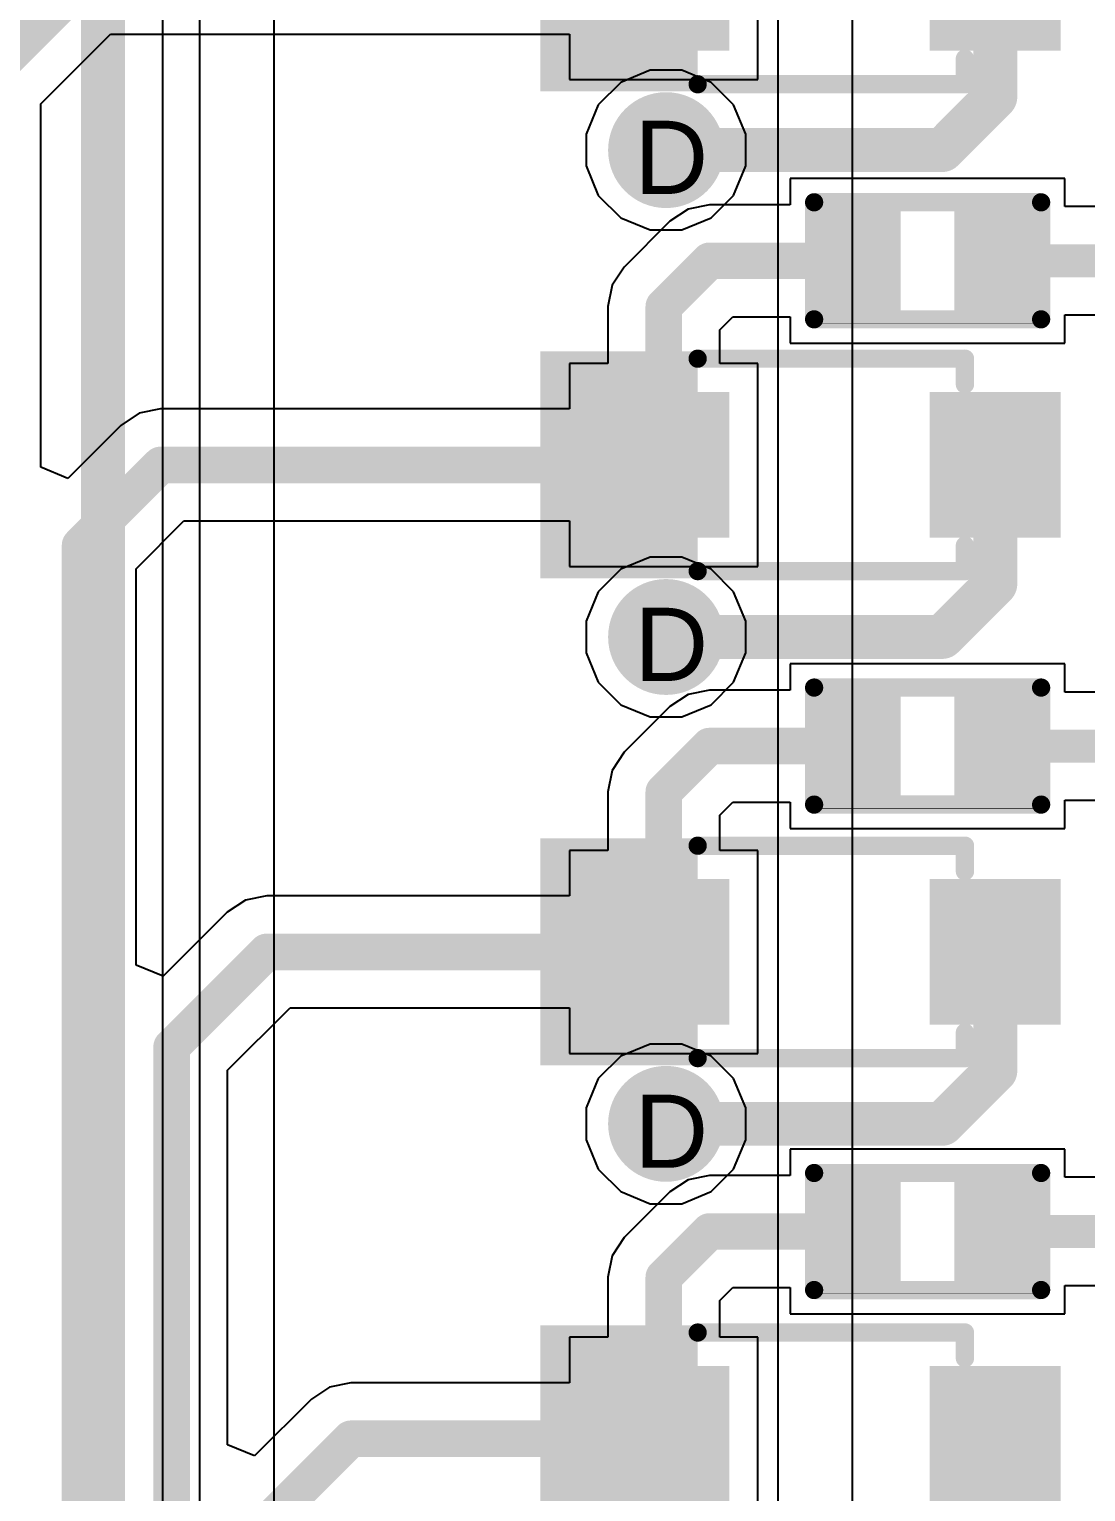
# Model space of a CAD drawing. Header units: inches. Extents: x 0 to 5401, y 0 to 5414.
# Drawn here: x 135.61 to 142.94, y 55.94 to 66.08 of the extents above; entities that cross this region are included whole.
import ezdxf

# ---------------------------------------------------------------- set-up
doc = ezdxf.new("R2010")
doc.units = ezdxf.units.IN
for name, color, linetype in [('Bottom Layer', 5, 'Continuous'), ('Bottom Solder', 6, 'Continuous'), ('Drill Drawing', 1, 'Continuous'), ('Layer 1', 16, 'Continuous'), ('Layer 2', 76, 'Continuous'), ('Top Layer', 1, 'Continuous'), ('Top Overlay', 2, 'Continuous'), ('Top Paste', 8, 'Continuous'), ('Top Solder', 216, 'Continuous'), ('Via Holes', 16, 'Continuous')]:
    doc.layers.add(name, color=color, linetype=linetype)
doc.styles.add('Arial', font='', dxfattribs={"height": 0.2})
doc.styles.get('Arial').set_extended_font_data('Arial')

# ---------------------------------------------------------------- blocks, each defined once
blk = doc.blocks.new('R___0402_148')
at = {"layer": 'Top Layer'}
for points in [[(-0.699, -0.318), (-0.699, 0.318), (-0.241, 0.318), (-0.241, -0.318)], [(0.241, -0.318), (0.241, 0.318), (0.699, 0.318), (0.699, -0.318)]]:
    blk.add_hatch(color=1, dxfattribs=at).paths.add_polyline_path(points)
at = {"layer": 'Top Paste'}
for points in [[(-0.699, -0.318), (-0.699, 0.318), (-0.241, 0.318), (-0.241, -0.318)], [(0.241, -0.318), (0.241, 0.318), (0.699, 0.318), (0.699, -0.318)]]:
    blk.add_hatch(color=8, dxfattribs=at).paths.add_polyline_path(points)
at = {"layer": 'Top Solder'}
for points in [[(-0.754, -0.373), (-0.754, 0.373), (-0.186, 0.373), (-0.186, -0.373)], [(0.186, -0.373), (0.186, 0.373), (0.754, 0.373), (0.754, -0.373)]]:
    blk.add_hatch(color=216, dxfattribs=at).paths.add_polyline_path(points)
at = {"layer": 'Top Overlay'}
for points in [[(-0.787, -0.406, 0.127, 0.127, 0), (-0.787, 0.406, 0.127, 0.127, 0)], [(-0.787, 0.406, 0.127, 0.127, 0), (0.787, 0.406, 0.127, 0.127, 0)], [(0.787, -0.406, 0.127, 0.127, 0), (0.787, 0.406, 0.127, 0.127, 0)], [(-0.787, -0.406, 0.127, 0.127, 0), (0.787, -0.406, 0.127, 0.127, 0)], [(-0.813, -0.432, 0.00323, 0.00323, 0), (0.813, -0.432, 0.00323, 0.00323, 0)]]:
    blk.add_lwpolyline(points, format="xyseb", dxfattribs=at)
for points in [[(-0.819, 0.406, 0.0635, 0.0635, 1), (-0.756, 0.406, 0.0635, 0.0635, 1)], [(-0.819, 0.406, 0.0635, 0.0635, 1), (-0.756, 0.406, 0.0635, 0.0635, 1)], [(0.756, 0.406, 0.0635, 0.0635, 1), (0.819, 0.406, 0.0635, 0.0635, 1)], [(0.756, 0.406, 0.0635, 0.0635, 1), (0.819, 0.406, 0.0635, 0.0635, 1)], [(-0.819, -0.406, 0.0635, 0.0635, 1), (-0.756, -0.406, 0.0635, 0.0635, 1)], [(-0.819, -0.406, 0.0635, 0.0635, 1), (-0.756, -0.406, 0.0635, 0.0635, 1)], [(0.756, -0.406, 0.0635, 0.0635, 1), (0.819, -0.406, 0.0635, 0.0635, 1)], [(0.756, -0.406, 0.0635, 0.0635, 1), (0.819, -0.406, 0.0635, 0.0635, 1)], [(-0.814, -0.432, 0.00161, 0.00161, 1), (-0.812, -0.432, 0.00161, 0.00161, 1)], [(0.812, -0.432, 0.00161, 0.00161, 1), (0.814, -0.432, 0.00161, 0.00161, 1)]]:
    blk.add_lwpolyline(points, format="xyseb", close=True, dxfattribs=at)
blk = doc.blocks.new('R___0402_149')
at = {"layer": 'Top Layer'}
for points in [[(-0.699, -0.318), (-0.699, 0.318), (-0.241, 0.318), (-0.241, -0.318)], [(0.241, -0.318), (0.241, 0.318), (0.699, 0.318), (0.699, -0.318)]]:
    blk.add_hatch(color=1, dxfattribs=at).paths.add_polyline_path(points)
at = {"layer": 'Top Paste'}
for points in [[(-0.699, -0.318), (-0.699, 0.318), (-0.241, 0.318), (-0.241, -0.318)], [(0.241, -0.318), (0.241, 0.318), (0.699, 0.318), (0.699, -0.318)]]:
    blk.add_hatch(color=8, dxfattribs=at).paths.add_polyline_path(points)
at = {"layer": 'Top Solder'}
for points in [[(-0.754, -0.373), (-0.754, 0.373), (-0.186, 0.373), (-0.186, -0.373)], [(0.186, -0.373), (0.186, 0.373), (0.754, 0.373), (0.754, -0.373)]]:
    blk.add_hatch(color=216, dxfattribs=at).paths.add_polyline_path(points)
at = {"layer": 'Top Overlay'}
for points in [[(-0.787, -0.406, 0.127, 0.127, 0), (-0.787, 0.406, 0.127, 0.127, 0)], [(-0.787, 0.406, 0.127, 0.127, 0), (0.787, 0.406, 0.127, 0.127, 0)], [(0.787, -0.406, 0.127, 0.127, 0), (0.787, 0.406, 0.127, 0.127, 0)], [(-0.787, -0.406, 0.127, 0.127, 0), (0.787, -0.406, 0.127, 0.127, 0)], [(-0.813, -0.432, 0.00323, 0.00323, 0), (0.813, -0.432, 0.00323, 0.00323, 0)]]:
    blk.add_lwpolyline(points, format="xyseb", dxfattribs=at)
for points in [[(-0.819, 0.406, 0.0635, 0.0635, 1), (-0.756, 0.406, 0.0635, 0.0635, 1)], [(-0.819, 0.406, 0.0635, 0.0635, 1), (-0.756, 0.406, 0.0635, 0.0635, 1)], [(0.756, 0.406, 0.0635, 0.0635, 1), (0.819, 0.406, 0.0635, 0.0635, 1)], [(0.756, 0.406, 0.0635, 0.0635, 1), (0.819, 0.406, 0.0635, 0.0635, 1)], [(-0.819, -0.406, 0.0635, 0.0635, 1), (-0.756, -0.406, 0.0635, 0.0635, 1)], [(-0.819, -0.406, 0.0635, 0.0635, 1), (-0.756, -0.406, 0.0635, 0.0635, 1)], [(0.756, -0.406, 0.0635, 0.0635, 1), (0.819, -0.406, 0.0635, 0.0635, 1)], [(0.756, -0.406, 0.0635, 0.0635, 1), (0.819, -0.406, 0.0635, 0.0635, 1)], [(-0.814, -0.432, 0.00161, 0.00161, 1), (-0.812, -0.432, 0.00161, 0.00161, 1)], [(0.812, -0.432, 0.00161, 0.00161, 1), (0.814, -0.432, 0.00161, 0.00161, 1)]]:
    blk.add_lwpolyline(points, format="xyseb", close=True, dxfattribs=at)
blk = doc.blocks.new('R___0402_150')
at = {"layer": 'Top Layer'}
for points in [[(-0.699, -0.318), (-0.699, 0.318), (-0.241, 0.318), (-0.241, -0.318)], [(0.241, -0.318), (0.241, 0.318), (0.699, 0.318), (0.699, -0.318)]]:
    blk.add_hatch(color=1, dxfattribs=at).paths.add_polyline_path(points)
at = {"layer": 'Top Paste'}
for points in [[(-0.699, -0.318), (-0.699, 0.318), (-0.241, 0.318), (-0.241, -0.318)], [(0.241, -0.318), (0.241, 0.318), (0.699, 0.318), (0.699, -0.318)]]:
    blk.add_hatch(color=8, dxfattribs=at).paths.add_polyline_path(points)
at = {"layer": 'Top Solder'}
for points in [[(-0.754, -0.373), (-0.754, 0.373), (-0.186, 0.373), (-0.186, -0.373)], [(0.186, -0.373), (0.186, 0.373), (0.754, 0.373), (0.754, -0.373)]]:
    blk.add_hatch(color=216, dxfattribs=at).paths.add_polyline_path(points)
at = {"layer": 'Top Overlay'}
for points in [[(-0.787, -0.406, 0.127, 0.127, 0), (-0.787, 0.406, 0.127, 0.127, 0)], [(-0.787, 0.406, 0.127, 0.127, 0), (0.787, 0.406, 0.127, 0.127, 0)], [(0.787, -0.406, 0.127, 0.127, 0), (0.787, 0.406, 0.127, 0.127, 0)], [(-0.787, -0.406, 0.127, 0.127, 0), (0.787, -0.406, 0.127, 0.127, 0)], [(-0.813, -0.432, 0.00323, 0.00323, 0), (0.813, -0.432, 0.00323, 0.00323, 0)]]:
    blk.add_lwpolyline(points, format="xyseb", dxfattribs=at)
for points in [[(-0.819, 0.406, 0.0635, 0.0635, 1), (-0.756, 0.406, 0.0635, 0.0635, 1)], [(-0.819, 0.406, 0.0635, 0.0635, 1), (-0.756, 0.406, 0.0635, 0.0635, 1)], [(0.756, 0.406, 0.0635, 0.0635, 1), (0.819, 0.406, 0.0635, 0.0635, 1)], [(0.756, 0.406, 0.0635, 0.0635, 1), (0.819, 0.406, 0.0635, 0.0635, 1)], [(-0.819, -0.406, 0.0635, 0.0635, 1), (-0.756, -0.406, 0.0635, 0.0635, 1)], [(-0.819, -0.406, 0.0635, 0.0635, 1), (-0.756, -0.406, 0.0635, 0.0635, 1)], [(0.756, -0.406, 0.0635, 0.0635, 1), (0.819, -0.406, 0.0635, 0.0635, 1)], [(0.756, -0.406, 0.0635, 0.0635, 1), (0.819, -0.406, 0.0635, 0.0635, 1)], [(-0.814, -0.432, 0.00161, 0.00161, 1), (-0.812, -0.432, 0.00161, 0.00161, 1)], [(0.812, -0.432, 0.00161, 0.00161, 1), (0.814, -0.432, 0.00161, 0.00161, 1)]]:
    blk.add_lwpolyline(points, format="xyseb", close=True, dxfattribs=at)
blk = doc.blocks.new('SOD_323_228')
at = {"layer": 'Top Layer'}
for points in [[(-0.75, -0.45), (-1.55, -0.45), (-1.55, 0.45), (-0.75, 0.45)], [(1.55, -0.45), (0.75, -0.45), (0.75, 0.45), (1.55, 0.45)]]:
    blk.add_hatch(color=1, dxfattribs=at).paths.add_polyline_path(points)
at = {"layer": 'Top Overlay'}
for points in [[(-2.007, 0.483), (-0.914, 0.483), (-0.914, 0.787), (-2.007, 0.787)], [(-2.007, -0.508), (-1.575, -0.508), (-1.575, 0.508), (-2.007, 0.508)], [(-2.007, -0.787), (-0.914, -0.787), (-0.914, -0.483), (-2.007, -0.483)]]:
    blk.add_hatch(color=2, dxfattribs=at).paths.add_polyline_path(points)
at = {"layer": 'Top Paste'}
for points in [[(-0.75, -0.45), (-1.55, -0.45), (-1.55, 0.45), (-0.75, 0.45)], [(1.55, -0.45), (0.75, -0.45), (0.75, 0.45), (1.55, 0.45)]]:
    blk.add_hatch(color=8, dxfattribs=at).paths.add_polyline_path(points)
at = {"layer": 'Top Solder'}
for points in [[(-0.695, -0.505), (-1.605, -0.505), (-1.605, 0.505), (-0.695, 0.505)], [(1.605, -0.505), (0.695, -0.505), (0.695, 0.505), (1.605, 0.505)]]:
    blk.add_hatch(color=216, dxfattribs=at).paths.add_polyline_path(points)
at = {"layer": 'Top Overlay'}
for points in [[(-0.914, 0.737, 0.127, 0.127, 0), (0.94, 0.737, 0.127, 0.127, 0)], [(0.94, 0.559, 0.127, 0.127, 0), (0.94, 0.737, 0.127, 0.127, 0)], [(0.94, -0.737, 0.127, 0.127, 0), (0.94, -0.559, 0.127, 0.127, 0)], [(-0.914, -0.737, 0.127, 0.127, 0), (0.94, -0.737, 0.127, 0.127, 0)]]:
    blk.add_lwpolyline(points, format="xyseb", dxfattribs=at)
for points in [[(-0.946, 0.737, 0.0635, 0.0635, 1), (-0.883, 0.737, 0.0635, 0.0635, 1)], [(0.908, 0.737, 0.0635, 0.0635, 1), (0.972, 0.737, 0.0635, 0.0635, 1)], [(0.908, 0.737, 0.0635, 0.0635, 1), (0.972, 0.737, 0.0635, 0.0635, 1)], [(0.908, 0.559, 0.0635, 0.0635, 1), (0.972, 0.559, 0.0635, 0.0635, 1)], [(0.908, -0.559, 0.0635, 0.0635, 1), (0.972, -0.559, 0.0635, 0.0635, 1)], [(-0.946, -0.737, 0.0635, 0.0635, 1), (-0.883, -0.737, 0.0635, 0.0635, 1)], [(0.908, -0.737, 0.0635, 0.0635, 1), (0.972, -0.737, 0.0635, 0.0635, 1)], [(0.908, -0.737, 0.0635, 0.0635, 1), (0.972, -0.737, 0.0635, 0.0635, 1)]]:
    blk.add_lwpolyline(points, format="xyseb", close=True, dxfattribs=at)
blk = doc.blocks.new('SOD_323_229')
at = {"layer": 'Top Layer'}
for points in [[(-0.75, -0.45), (-1.55, -0.45), (-1.55, 0.45), (-0.75, 0.45)], [(1.55, -0.45), (0.75, -0.45), (0.75, 0.45), (1.55, 0.45)]]:
    blk.add_hatch(color=1, dxfattribs=at).paths.add_polyline_path(points)
at = {"layer": 'Top Overlay'}
for points in [[(-2.007, 0.483), (-0.914, 0.483), (-0.914, 0.787), (-2.007, 0.787)], [(-2.007, -0.508), (-1.575, -0.508), (-1.575, 0.508), (-2.007, 0.508)], [(-2.007, -0.787), (-0.914, -0.787), (-0.914, -0.483), (-2.007, -0.483)]]:
    blk.add_hatch(color=2, dxfattribs=at).paths.add_polyline_path(points)
at = {"layer": 'Top Paste'}
for points in [[(-0.75, -0.45), (-1.55, -0.45), (-1.55, 0.45), (-0.75, 0.45)], [(1.55, -0.45), (0.75, -0.45), (0.75, 0.45), (1.55, 0.45)]]:
    blk.add_hatch(color=8, dxfattribs=at).paths.add_polyline_path(points)
at = {"layer": 'Top Solder'}
for points in [[(-0.695, -0.505), (-1.605, -0.505), (-1.605, 0.505), (-0.695, 0.505)], [(1.605, -0.505), (0.695, -0.505), (0.695, 0.505), (1.605, 0.505)]]:
    blk.add_hatch(color=216, dxfattribs=at).paths.add_polyline_path(points)
at = {"layer": 'Top Overlay'}
for points in [[(-0.914, 0.737, 0.127, 0.127, 0), (0.94, 0.737, 0.127, 0.127, 0)], [(0.94, 0.559, 0.127, 0.127, 0), (0.94, 0.737, 0.127, 0.127, 0)], [(0.94, -0.737, 0.127, 0.127, 0), (0.94, -0.559, 0.127, 0.127, 0)], [(-0.914, -0.737, 0.127, 0.127, 0), (0.94, -0.737, 0.127, 0.127, 0)]]:
    blk.add_lwpolyline(points, format="xyseb", dxfattribs=at)
for points in [[(-0.946, 0.737, 0.0635, 0.0635, 1), (-0.883, 0.737, 0.0635, 0.0635, 1)], [(0.908, 0.737, 0.0635, 0.0635, 1), (0.972, 0.737, 0.0635, 0.0635, 1)], [(0.908, 0.737, 0.0635, 0.0635, 1), (0.972, 0.737, 0.0635, 0.0635, 1)], [(0.908, 0.559, 0.0635, 0.0635, 1), (0.972, 0.559, 0.0635, 0.0635, 1)], [(0.908, -0.559, 0.0635, 0.0635, 1), (0.972, -0.559, 0.0635, 0.0635, 1)], [(-0.946, -0.737, 0.0635, 0.0635, 1), (-0.883, -0.737, 0.0635, 0.0635, 1)], [(0.908, -0.737, 0.0635, 0.0635, 1), (0.972, -0.737, 0.0635, 0.0635, 1)], [(0.908, -0.737, 0.0635, 0.0635, 1), (0.972, -0.737, 0.0635, 0.0635, 1)]]:
    blk.add_lwpolyline(points, format="xyseb", close=True, dxfattribs=at)
blk = doc.blocks.new('SOD_323_230')
at = {"layer": 'Top Layer'}
for points in [[(-0.75, -0.45), (-1.55, -0.45), (-1.55, 0.45), (-0.75, 0.45)], [(1.55, -0.45), (0.75, -0.45), (0.75, 0.45), (1.55, 0.45)]]:
    blk.add_hatch(color=1, dxfattribs=at).paths.add_polyline_path(points)
at = {"layer": 'Top Overlay'}
for points in [[(-2.007, 0.483), (-0.914, 0.483), (-0.914, 0.787), (-2.007, 0.787)], [(-2.007, -0.508), (-1.575, -0.508), (-1.575, 0.508), (-2.007, 0.508)], [(-2.007, -0.787), (-0.914, -0.787), (-0.914, -0.483), (-2.007, -0.483)]]:
    blk.add_hatch(color=2, dxfattribs=at).paths.add_polyline_path(points)
at = {"layer": 'Top Paste'}
for points in [[(-0.75, -0.45), (-1.55, -0.45), (-1.55, 0.45), (-0.75, 0.45)], [(1.55, -0.45), (0.75, -0.45), (0.75, 0.45), (1.55, 0.45)]]:
    blk.add_hatch(color=8, dxfattribs=at).paths.add_polyline_path(points)
at = {"layer": 'Top Solder'}
for points in [[(-0.695, -0.505), (-1.605, -0.505), (-1.605, 0.505), (-0.695, 0.505)], [(1.605, -0.505), (0.695, -0.505), (0.695, 0.505), (1.605, 0.505)]]:
    blk.add_hatch(color=216, dxfattribs=at).paths.add_polyline_path(points)
at = {"layer": 'Top Overlay'}
for points in [[(-0.914, 0.737, 0.127, 0.127, 0), (0.94, 0.737, 0.127, 0.127, 0)], [(0.94, 0.559, 0.127, 0.127, 0), (0.94, 0.737, 0.127, 0.127, 0)], [(0.94, -0.737, 0.127, 0.127, 0), (0.94, -0.559, 0.127, 0.127, 0)], [(-0.914, -0.737, 0.127, 0.127, 0), (0.94, -0.737, 0.127, 0.127, 0)]]:
    blk.add_lwpolyline(points, format="xyseb", dxfattribs=at)
for points in [[(-0.946, 0.737, 0.0635, 0.0635, 1), (-0.883, 0.737, 0.0635, 0.0635, 1)], [(0.908, 0.737, 0.0635, 0.0635, 1), (0.972, 0.737, 0.0635, 0.0635, 1)], [(0.908, 0.737, 0.0635, 0.0635, 1), (0.972, 0.737, 0.0635, 0.0635, 1)], [(0.908, 0.559, 0.0635, 0.0635, 1), (0.972, 0.559, 0.0635, 0.0635, 1)], [(0.908, -0.559, 0.0635, 0.0635, 1), (0.972, -0.559, 0.0635, 0.0635, 1)], [(-0.946, -0.737, 0.0635, 0.0635, 1), (-0.883, -0.737, 0.0635, 0.0635, 1)], [(0.908, -0.737, 0.0635, 0.0635, 1), (0.972, -0.737, 0.0635, 0.0635, 1)], [(0.908, -0.737, 0.0635, 0.0635, 1), (0.972, -0.737, 0.0635, 0.0635, 1)]]:
    blk.add_lwpolyline(points, format="xyseb", close=True, dxfattribs=at)
blk = doc.blocks.new('SOD_323_231')
at = {"layer": 'Top Layer'}
for points in [[(-0.75, -0.45), (-1.55, -0.45), (-1.55, 0.45), (-0.75, 0.45)], [(1.55, -0.45), (0.75, -0.45), (0.75, 0.45), (1.55, 0.45)]]:
    blk.add_hatch(color=1, dxfattribs=at).paths.add_polyline_path(points)
at = {"layer": 'Top Overlay'}
for points in [[(-2.007, 0.483), (-0.914, 0.483), (-0.914, 0.787), (-2.007, 0.787)], [(-2.007, -0.508), (-1.575, -0.508), (-1.575, 0.508), (-2.007, 0.508)], [(-2.007, -0.787), (-0.914, -0.787), (-0.914, -0.483), (-2.007, -0.483)]]:
    blk.add_hatch(color=2, dxfattribs=at).paths.add_polyline_path(points)
at = {"layer": 'Top Paste'}
for points in [[(-0.75, -0.45), (-1.55, -0.45), (-1.55, 0.45), (-0.75, 0.45)], [(1.55, -0.45), (0.75, -0.45), (0.75, 0.45), (1.55, 0.45)]]:
    blk.add_hatch(color=8, dxfattribs=at).paths.add_polyline_path(points)
at = {"layer": 'Top Solder'}
for points in [[(-0.695, -0.505), (-1.605, -0.505), (-1.605, 0.505), (-0.695, 0.505)], [(1.605, -0.505), (0.695, -0.505), (0.695, 0.505), (1.605, 0.505)]]:
    blk.add_hatch(color=216, dxfattribs=at).paths.add_polyline_path(points)
at = {"layer": 'Top Overlay'}
for points in [[(-0.914, 0.737, 0.127, 0.127, 0), (0.94, 0.737, 0.127, 0.127, 0)], [(0.94, 0.559, 0.127, 0.127, 0), (0.94, 0.737, 0.127, 0.127, 0)], [(0.94, -0.737, 0.127, 0.127, 0), (0.94, -0.559, 0.127, 0.127, 0)], [(-0.914, -0.737, 0.127, 0.127, 0), (0.94, -0.737, 0.127, 0.127, 0)]]:
    blk.add_lwpolyline(points, format="xyseb", dxfattribs=at)
for points in [[(-0.946, 0.737, 0.0635, 0.0635, 1), (-0.883, 0.737, 0.0635, 0.0635, 1)], [(0.908, 0.737, 0.0635, 0.0635, 1), (0.972, 0.737, 0.0635, 0.0635, 1)], [(0.908, 0.737, 0.0635, 0.0635, 1), (0.972, 0.737, 0.0635, 0.0635, 1)], [(0.908, 0.559, 0.0635, 0.0635, 1), (0.972, 0.559, 0.0635, 0.0635, 1)], [(0.908, -0.559, 0.0635, 0.0635, 1), (0.972, -0.559, 0.0635, 0.0635, 1)], [(-0.946, -0.737, 0.0635, 0.0635, 1), (-0.883, -0.737, 0.0635, 0.0635, 1)], [(0.908, -0.737, 0.0635, 0.0635, 1), (0.972, -0.737, 0.0635, 0.0635, 1)], [(0.908, -0.737, 0.0635, 0.0635, 1), (0.972, -0.737, 0.0635, 0.0635, 1)]]:
    blk.add_lwpolyline(points, format="xyseb", close=True, dxfattribs=at)

msp = doc.modelspace()

# ---------------------------------------------------------------- hatches: boundary and pattern name
at = {"layer": 'Bottom Layer'}
h = msp.add_hatch(color=5, dxfattribs=at)
edge = h.paths.add_edge_path()
edge.add_arc((140.032, 65.246), 0.3, 0, 360)
h = msp.add_hatch(color=5, dxfattribs=at)
edge = h.paths.add_edge_path()
edge.add_arc((140.032, 61.868), 0.3, 0, 360)
h = msp.add_hatch(color=5, dxfattribs=at)
edge = h.paths.add_edge_path()
edge.add_arc((140.032, 58.49), 0.3, 0, 360)
at = {"layer": 'Bottom Solder'}
h = msp.add_hatch(color=6, dxfattribs=at)
edge = h.paths.add_edge_path()
edge.add_arc((140.032, 65.246), 0.402, 0, 360)
h = msp.add_hatch(color=6, dxfattribs=at)
edge = h.paths.add_edge_path()
edge.add_arc((140.032, 61.868), 0.402, 0, 360)
h = msp.add_hatch(color=6, dxfattribs=at)
edge = h.paths.add_edge_path()
edge.add_arc((140.032, 58.49), 0.402, 0, 360)
at = {"layer": 'Layer 1'}
h = msp.add_hatch(color=16, dxfattribs=at)
edge = h.paths.add_edge_path()
edge.add_arc((140.032, 65.246), 0.3, 0, 360)
h = msp.add_hatch(color=16, dxfattribs=at)
edge = h.paths.add_edge_path()
edge.add_arc((140.032, 61.868), 0.3, 0, 360)
h = msp.add_hatch(color=16, dxfattribs=at)
edge = h.paths.add_edge_path()
edge.add_arc((140.032, 58.49), 0.3, 0, 360)
at = {"layer": 'Layer 2'}
h = msp.add_hatch(color=76, dxfattribs=at)
edge = h.paths.add_edge_path()
edge.add_arc((140.032, 65.246), 0.3, 0, 360)
h = msp.add_hatch(color=76, dxfattribs=at)
edge = h.paths.add_edge_path()
edge.add_arc((140.032, 61.868), 0.3, 0, 360)
h = msp.add_hatch(color=76, dxfattribs=at)
edge = h.paths.add_edge_path()
edge.add_arc((140.032, 58.49), 0.3, 0, 360)
at = {"layer": 'Top Layer'}
h = msp.add_hatch(color=1, dxfattribs=at)
edge = h.paths.add_edge_path()
edge.add_arc((140.032, 65.246), 0.3, 0, 360)
h = msp.add_hatch(color=1, dxfattribs=at)
edge = h.paths.add_edge_path()
edge.add_arc((140.032, 61.868), 0.3, 0, 360)
h = msp.add_hatch(color=1, dxfattribs=at)
edge = h.paths.add_edge_path()
edge.add_arc((140.032, 58.49), 0.3, 0, 360)
at = {"layer": 'Top Solder'}
h = msp.add_hatch(color=216, dxfattribs=at)
edge = h.paths.add_edge_path()
edge.add_arc((140.032, 65.246), 0.402, 0, 360)
h = msp.add_hatch(color=216, dxfattribs=at)
edge = h.paths.add_edge_path()
edge.add_arc((140.032, 61.868), 0.402, 0, 360)
h = msp.add_hatch(color=216, dxfattribs=at)
edge = h.paths.add_edge_path()
edge.add_arc((140.032, 58.49), 0.402, 0, 360)
at = {"layer": 'Via Holes'}
h = msp.add_hatch(color=7, dxfattribs=at)
edge = h.paths.add_edge_path()
edge.add_arc((140.032, 65.246), 0.15, 0, 360)
h = msp.add_hatch(color=7, dxfattribs=at)
edge = h.paths.add_edge_path()
edge.add_arc((140.032, 61.868), 0.15, 0, 360)
h = msp.add_hatch(color=7, dxfattribs=at)
edge = h.paths.add_edge_path()
edge.add_arc((140.032, 58.49), 0.15, 0, 360)

# ---------------------------------------------------------------- linework, layer by layer
at = {"layer": 'Bottom Layer'}
msp.add_line((136.541, 25.099), (136.541, 74.953), dxfattribs=at)
msp.add_lwpolyline([(136.126, 24.928, 0.305, 0.305, 0), (136.126, 74.953, 0.305, 0.305, 0)], format="xyseb", dxfattribs=at)
at = {"layer": 'Layer 1'}
for p, q in [((140.808, 73.914), (140.808, 34.864)), ((141.326, 34.299), (141.326, 73.914))]:
    msp.add_line(p, q, dxfattribs=at)
at = {"layer": 'Layer 2'}
for p, q in [((137.312, 20.012), (137.312, 74.314)), ((136.794, 73.796), (136.794, 20.012)), ((139.922, 65.8), (139.718, 65.716)), ((140.142, 65.8), (139.922, 65.8)), ((140.346, 65.716), (140.142, 65.8)), ((139.718, 65.716), (139.562, 65.56)), ((140.501, 65.56), (140.346, 65.716)), ((139.562, 65.56), (139.478, 65.356)), ((140.586, 65.356), (140.501, 65.56)), ((139.478, 65.356), (139.478, 65.136)), ((140.586, 65.136), (140.586, 65.356)), ((139.478, 65.136), (139.562, 64.932)), ((140.501, 64.932), (140.586, 65.136)), ((139.562, 64.932), (139.718, 64.777)), ((140.346, 64.777), (140.501, 64.932)), ((139.718, 64.777), (139.922, 64.692)), ((140.142, 64.692), (140.346, 64.777)), ((139.922, 64.692), (140.142, 64.692)), ((139.922, 62.422), (139.718, 62.338)), ((140.142, 62.422), (139.922, 62.422)), ((140.346, 62.338), (140.142, 62.422)), ((139.718, 62.338), (139.562, 62.182)), ((140.501, 62.182), (140.346, 62.338)), ((139.562, 62.182), (139.478, 61.978)), ((140.586, 61.978), (140.501, 62.182)), ((139.478, 61.978), (139.478, 61.758)), ((140.586, 61.758), (140.586, 61.978)), ((139.478, 61.758), (139.562, 61.554)), ((140.501, 61.554), (140.586, 61.758)), ((139.562, 61.554), (139.718, 61.398)), ((140.346, 61.398), (140.501, 61.554)), ((139.718, 61.398), (139.922, 61.314)), ((140.142, 61.314), (140.346, 61.398)), ((139.922, 61.314), (140.142, 61.314)), ((139.718, 58.96), (139.562, 58.804)), ((139.922, 59.044), (139.718, 58.96)), ((140.142, 59.044), (139.922, 59.044)), ((140.346, 58.96), (140.142, 59.044)), ((140.501, 58.804), (140.346, 58.96)), ((139.562, 58.804), (139.478, 58.6)), ((140.586, 58.6), (140.501, 58.804)), ((139.478, 58.6), (139.478, 58.38)), ((140.586, 58.38), (140.586, 58.6)), ((139.478, 58.38), (139.562, 58.176)), ((140.501, 58.176), (140.586, 58.38)), ((139.562, 58.176), (139.718, 58.02)), ((140.346, 58.02), (140.501, 58.176)), ((139.718, 58.02), (139.922, 57.936)), ((140.142, 57.936), (140.346, 58.02)), ((139.922, 57.936), (140.142, 57.936))]:
    msp.add_line(p, q, dxfattribs=at)
at = {"layer": 'Top Layer'}
for p, q in [((140.67, 65.736), (140.67, 67.144)), ((135.694, 65.568), (136.178, 66.051)), ((136.178, 66.051), (139.362, 66.051)), ((139.362, 66.051), (139.362, 65.736)), ((139.362, 65.736), (140.67, 65.736)), ((135.694, 63.046), (135.694, 65.568)), ((142.799, 65.05), (140.894, 65.05)), ((140.894, 65.05), (140.894, 64.867)), ((142.799, 64.854), (142.799, 65.05)), ((140.334, 64.867), (140.185, 64.837)), ((140.894, 64.867), (140.334, 64.867)), ((146.223, 64.854), (142.799, 64.854)), ((140.059, 64.753), (139.742, 64.435)), ((140.185, 64.837), (140.059, 64.753)), ((139.742, 64.435), (139.658, 64.309)), ((139.658, 64.309), (139.628, 64.161)), ((139.628, 64.161), (139.628, 63.766)), ((140.405, 64), (140.495, 64.09)), ((140.495, 64.09), (140.894, 64.09)), ((140.894, 64.09), (140.894, 63.907)), ((142.799, 63.907), (142.799, 64.103)), ((142.799, 64.103), (146.068, 64.103)), ((140.405, 63.766), (140.405, 64)), ((140.894, 63.907), (142.799, 63.907)), ((139.628, 63.766), (139.362, 63.766)), ((139.362, 63.766), (139.362, 63.45)), ((140.67, 63.766), (140.405, 63.766)), ((140.67, 62.358), (140.67, 63.766)), ((136.525, 63.45), (136.376, 63.421)), ((139.362, 63.45), (136.525, 63.45)), ((136.25, 63.336), (135.882, 62.968)), ((136.376, 63.421), (136.25, 63.336)), ((135.882, 62.968), (135.694, 63.046)), ((136.355, 62.342), (136.686, 62.673)), ((136.686, 62.673), (139.362, 62.673)), ((139.362, 62.673), (139.362, 62.358)), ((136.355, 59.591), (136.355, 62.342)), ((139.362, 62.358), (140.67, 62.358)), ((142.799, 61.682), (140.894, 61.682)), ((140.894, 61.682), (140.894, 61.499)), ((142.799, 61.486), (142.799, 61.682)), ((140.334, 61.499), (140.185, 61.47)), ((140.894, 61.499), (140.334, 61.499)), ((140.185, 61.47), (140.059, 61.385)), ((147.051, 61.486), (142.799, 61.486)), ((140.059, 61.385), (139.742, 61.068)), ((139.742, 61.068), (139.658, 60.942)), ((139.658, 60.942), (139.628, 60.793)), ((139.628, 60.793), (139.628, 60.387)), ((140.405, 60.632), (140.495, 60.722)), ((140.495, 60.722), (140.894, 60.722)), ((140.894, 60.722), (140.894, 60.539)), ((142.799, 60.539), (142.799, 60.735)), ((142.799, 60.735), (146.895, 60.735)), ((140.405, 60.387), (140.405, 60.632)), ((140.894, 60.539), (142.799, 60.539)), ((139.628, 60.387), (139.362, 60.387)), ((139.362, 60.387), (139.362, 60.072)), ((140.67, 60.387), (140.405, 60.387)), ((140.67, 58.979), (140.67, 60.387)), ((137.113, 60.042), (136.987, 59.958)), ((137.262, 60.072), (137.113, 60.042)), ((139.362, 60.072), (137.262, 60.072)), ((136.987, 59.958), (136.542, 59.514)), ((136.542, 59.514), (136.355, 59.591)), ((136.99, 58.862), (137.423, 59.295)), ((137.423, 59.295), (139.362, 59.295)), ((139.362, 59.295), (139.362, 58.979)), ((139.362, 58.979), (140.67, 58.979)), ((136.99, 56.264), (136.99, 58.862)), ((142.799, 58.315), (140.894, 58.315)), ((140.894, 58.315), (140.894, 58.132)), ((142.799, 58.119), (142.799, 58.315)), ((140.185, 58.102), (140.059, 58.018)), ((140.334, 58.132), (140.185, 58.102)), ((140.894, 58.132), (140.334, 58.132)), ((147.59, 58.119), (142.799, 58.119)), ((140.059, 58.018), (139.742, 57.701)), ((139.742, 57.701), (139.658, 57.575)), ((139.658, 57.575), (139.628, 57.426)), ((139.628, 57.426), (139.628, 57.009)), ((140.405, 57.265), (140.495, 57.355)), ((140.495, 57.355), (140.894, 57.355)), ((140.894, 57.355), (140.894, 57.172)), ((142.799, 57.172), (142.799, 57.368)), ((142.799, 57.368), (147.276, 57.368)), ((140.405, 57.009), (140.405, 57.265)), ((140.894, 57.172), (142.799, 57.172)), ((139.628, 57.009), (139.362, 57.009)), ((139.362, 57.009), (139.362, 56.694)), ((140.67, 57.009), (140.405, 57.009)), ((140.67, 55.601), (140.67, 57.009)), ((137.697, 56.664), (137.571, 56.58)), ((137.846, 56.694), (137.697, 56.664)), ((139.362, 56.694), (137.846, 56.694)), ((137.571, 56.58), (137.177, 56.186)), ((137.177, 56.186), (136.99, 56.264))]:
    msp.add_line(p, q, dxfattribs=at)
for points in [[(135.306, 65.729, 0.254, 0.254, 0), (136.017, 66.44, 0.254, 0.254, 0)], [(142.316, 65.614, 0.305, 0.305, 0), (142.316, 66.44, 0.305, 0.305, 0)], [(141.949, 65.246, 0.305, 0.305, 0), (142.316, 65.614, 0.305, 0.305, 0)], [(140.032, 65.246, 0.305, 0.305, 0), (141.949, 65.246, 0.305, 0.305, 0)], [(140.016, 64.161, 0.254, 0.254, 0), (140.334, 64.478, 0.254, 0.254, 0)], [(140.334, 64.478, 0.254, 0.254, 0), (141.377, 64.478, 0.254, 0.254, 0)], [(142.316, 64.478, 0.229, 0.229, 0), (146.223, 64.478, 0.229, 0.229, 0)], [(140.016, 63.062, 0.254, 0.254, 0), (140.016, 64.161, 0.254, 0.254, 0)], [(135.966, 62.503, 0.254, 0.254, 0), (136.525, 63.062, 0.254, 0.254, 0)], [(136.525, 63.062, 0.254, 0.254, 0), (140.016, 63.062, 0.254, 0.254, 0)], [(142.316, 62.235, 0.305, 0.305, 0), (142.316, 63.062, 0.305, 0.305, 0)], [(135.966, 51.657, 0.254, 0.254, 0), (135.966, 62.503, 0.254, 0.254, 0)], [(141.949, 61.868, 0.305, 0.305, 0), (142.316, 62.235, 0.305, 0.305, 0)], [(140.032, 61.868, 0.305, 0.305, 0), (141.949, 61.868, 0.305, 0.305, 0)], [(140.016, 60.793, 0.254, 0.254, 0), (140.334, 61.111, 0.254, 0.254, 0)], [(140.334, 61.111, 0.254, 0.254, 0), (141.377, 61.111, 0.254, 0.254, 0)], [(142.316, 61.111, 0.229, 0.229, 0), (147.051, 61.111, 0.229, 0.229, 0)], [(140.016, 59.683, 0.254, 0.254, 0), (140.016, 60.793, 0.254, 0.254, 0)], [(136.601, 59.023, 0.254, 0.254, 0), (137.262, 59.683, 0.254, 0.254, 0)], [(137.262, 59.683, 0.254, 0.254, 0), (140.016, 59.683, 0.254, 0.254, 0)], [(142.316, 58.857, 0.305, 0.305, 0), (142.316, 59.683, 0.305, 0.305, 0)], [(136.601, 51.21, 0.254, 0.254, 0), (136.601, 59.023, 0.254, 0.254, 0)], [(141.949, 58.49, 0.305, 0.305, 0), (142.316, 58.857, 0.305, 0.305, 0)], [(140.032, 58.49, 0.305, 0.305, 0), (141.949, 58.49, 0.305, 0.305, 0)], [(140.016, 57.426, 0.254, 0.254, 0), (140.334, 57.743, 0.254, 0.254, 0)], [(140.334, 57.743, 0.254, 0.254, 0), (141.377, 57.743, 0.254, 0.254, 0)], [(142.316, 57.743, 0.229, 0.229, 0), (147.59, 57.743, 0.229, 0.229, 0)], [(140.016, 56.316, 0.254, 0.254, 0), (140.016, 57.426, 0.254, 0.254, 0)], [(137.185, 55.645, 0.254, 0.254, 0), (137.846, 56.305, 0.254, 0.254, 0)], [(137.846, 56.305, 0.254, 0.254, 0), (140.016, 56.305, 0.254, 0.254, 0)], [(142.316, 55.479, 0.305, 0.305, 0), (142.316, 56.305, 0.305, 0.305, 0)]]:
    msp.add_lwpolyline(points, format="xyseb", dxfattribs=at)
for points in [[(142.24, 65.614, 0.152, 0.152, 1), (142.393, 65.614, 0.152, 0.152, 1)], [(142.24, 65.614, 0.152, 0.152, 1), (142.393, 65.614, 0.152, 0.152, 1)], [(139.956, 65.246, 0.152, 0.152, 1), (140.108, 65.246, 0.152, 0.152, 1)], [(141.873, 65.246, 0.152, 0.152, 1), (142.025, 65.246, 0.152, 0.152, 1)], [(141.873, 65.246, 0.152, 0.152, 1), (142.025, 65.246, 0.152, 0.152, 1)], [(140.27, 64.478, 0.127, 0.127, 1), (140.397, 64.478, 0.127, 0.127, 1)], [(140.27, 64.478, 0.127, 0.127, 1), (140.397, 64.478, 0.127, 0.127, 1)], [(141.313, 64.478, 0.127, 0.127, 1), (141.44, 64.478, 0.127, 0.127, 1)], [(142.259, 64.478, 0.114, 0.114, 1), (142.374, 64.478, 0.114, 0.114, 1)], [(139.953, 64.161, 0.127, 0.127, 1), (140.08, 64.161, 0.127, 0.127, 1)], [(139.953, 64.161, 0.127, 0.127, 1), (140.08, 64.161, 0.127, 0.127, 1)], [(136.462, 63.062, 0.127, 0.127, 1), (136.589, 63.062, 0.127, 0.127, 1)], [(136.462, 63.062, 0.127, 0.127, 1), (136.589, 63.062, 0.127, 0.127, 1)], [(139.953, 63.062, 0.127, 0.127, 1), (140.08, 63.062, 0.127, 0.127, 1)], [(139.953, 63.062, 0.127, 0.127, 1), (140.08, 63.062, 0.127, 0.127, 1)], [(142.24, 63.062, 0.152, 0.152, 1), (142.393, 63.062, 0.152, 0.152, 1)], [(135.903, 62.503, 0.127, 0.127, 1), (136.03, 62.503, 0.127, 0.127, 1)], [(135.903, 62.503, 0.127, 0.127, 1), (136.03, 62.503, 0.127, 0.127, 1)], [(142.24, 62.235, 0.152, 0.152, 1), (142.393, 62.235, 0.152, 0.152, 1)], [(142.24, 62.235, 0.152, 0.152, 1), (142.393, 62.235, 0.152, 0.152, 1)], [(139.956, 61.868, 0.152, 0.152, 1), (140.108, 61.868, 0.152, 0.152, 1)], [(141.873, 61.868, 0.152, 0.152, 1), (142.025, 61.868, 0.152, 0.152, 1)], [(141.873, 61.868, 0.152, 0.152, 1), (142.025, 61.868, 0.152, 0.152, 1)], [(140.27, 61.111, 0.127, 0.127, 1), (140.397, 61.111, 0.127, 0.127, 1)], [(140.27, 61.111, 0.127, 0.127, 1), (140.397, 61.111, 0.127, 0.127, 1)], [(141.313, 61.111, 0.127, 0.127, 1), (141.44, 61.111, 0.127, 0.127, 1)], [(142.259, 61.111, 0.114, 0.114, 1), (142.374, 61.111, 0.114, 0.114, 1)], [(139.953, 60.793, 0.127, 0.127, 1), (140.08, 60.793, 0.127, 0.127, 1)], [(139.953, 60.793, 0.127, 0.127, 1), (140.08, 60.793, 0.127, 0.127, 1)], [(137.198, 59.683, 0.127, 0.127, 1), (137.325, 59.683, 0.127, 0.127, 1)], [(137.198, 59.683, 0.127, 0.127, 1), (137.325, 59.683, 0.127, 0.127, 1)], [(139.953, 59.683, 0.127, 0.127, 1), (140.08, 59.683, 0.127, 0.127, 1)], [(139.953, 59.683, 0.127, 0.127, 1), (140.08, 59.683, 0.127, 0.127, 1)], [(142.24, 59.683, 0.152, 0.152, 1), (142.393, 59.683, 0.152, 0.152, 1)], [(136.538, 59.023, 0.127, 0.127, 1), (136.665, 59.023, 0.127, 0.127, 1)], [(136.538, 59.023, 0.127, 0.127, 1), (136.665, 59.023, 0.127, 0.127, 1)], [(142.24, 58.857, 0.152, 0.152, 1), (142.393, 58.857, 0.152, 0.152, 1)], [(142.24, 58.857, 0.152, 0.152, 1), (142.393, 58.857, 0.152, 0.152, 1)], [(139.956, 58.49, 0.152, 0.152, 1), (140.108, 58.49, 0.152, 0.152, 1)], [(141.873, 58.49, 0.152, 0.152, 1), (142.025, 58.49, 0.152, 0.152, 1)], [(141.873, 58.49, 0.152, 0.152, 1), (142.025, 58.49, 0.152, 0.152, 1)], [(140.27, 57.743, 0.127, 0.127, 1), (140.397, 57.743, 0.127, 0.127, 1)], [(140.27, 57.743, 0.127, 0.127, 1), (140.397, 57.743, 0.127, 0.127, 1)], [(141.313, 57.743, 0.127, 0.127, 1), (141.44, 57.743, 0.127, 0.127, 1)], [(142.259, 57.743, 0.114, 0.114, 1), (142.374, 57.743, 0.114, 0.114, 1)], [(139.953, 57.426, 0.127, 0.127, 1), (140.08, 57.426, 0.127, 0.127, 1)], [(139.953, 57.426, 0.127, 0.127, 1), (140.08, 57.426, 0.127, 0.127, 1)], [(137.782, 56.305, 0.127, 0.127, 1), (137.909, 56.305, 0.127, 0.127, 1)], [(137.782, 56.305, 0.127, 0.127, 1), (137.909, 56.305, 0.127, 0.127, 1)], [(139.953, 56.316, 0.127, 0.127, 1), (140.08, 56.316, 0.127, 0.127, 1)], [(139.953, 56.305, 0.127, 0.127, 1), (140.08, 56.305, 0.127, 0.127, 1)], [(142.24, 56.305, 0.152, 0.152, 1), (142.393, 56.305, 0.152, 0.152, 1)]]:
    msp.add_lwpolyline(points, format="xyseb", close=True, dxfattribs=at)

# ---------------------------------------------------------------- block references
for name, p in [('SOD_323_228', (141.166, 66.44)), ('R___0402_150', (141.847, 64.478)), ('SOD_323_229', (141.166, 63.062)), ('R___0402_149', (141.847, 61.111)), ('SOD_323_230', (141.166, 59.683)), ('R___0402_148', (141.847, 57.743)), ('SOD_323_231', (141.166, 56.305))]:
    msp.add_blockref(name, p)

# ---------------------------------------------------------------- texts
at = {"layer": 'Drill Drawing', "style": 'Arial'}
for p in [(139.812, 64.942), (139.812, 61.563), (139.812, 58.185)]:
    msp.add_text('D', height=0.508, dxfattribs=at).set_placement(p)

doc.saveas('drawing.dxf')
